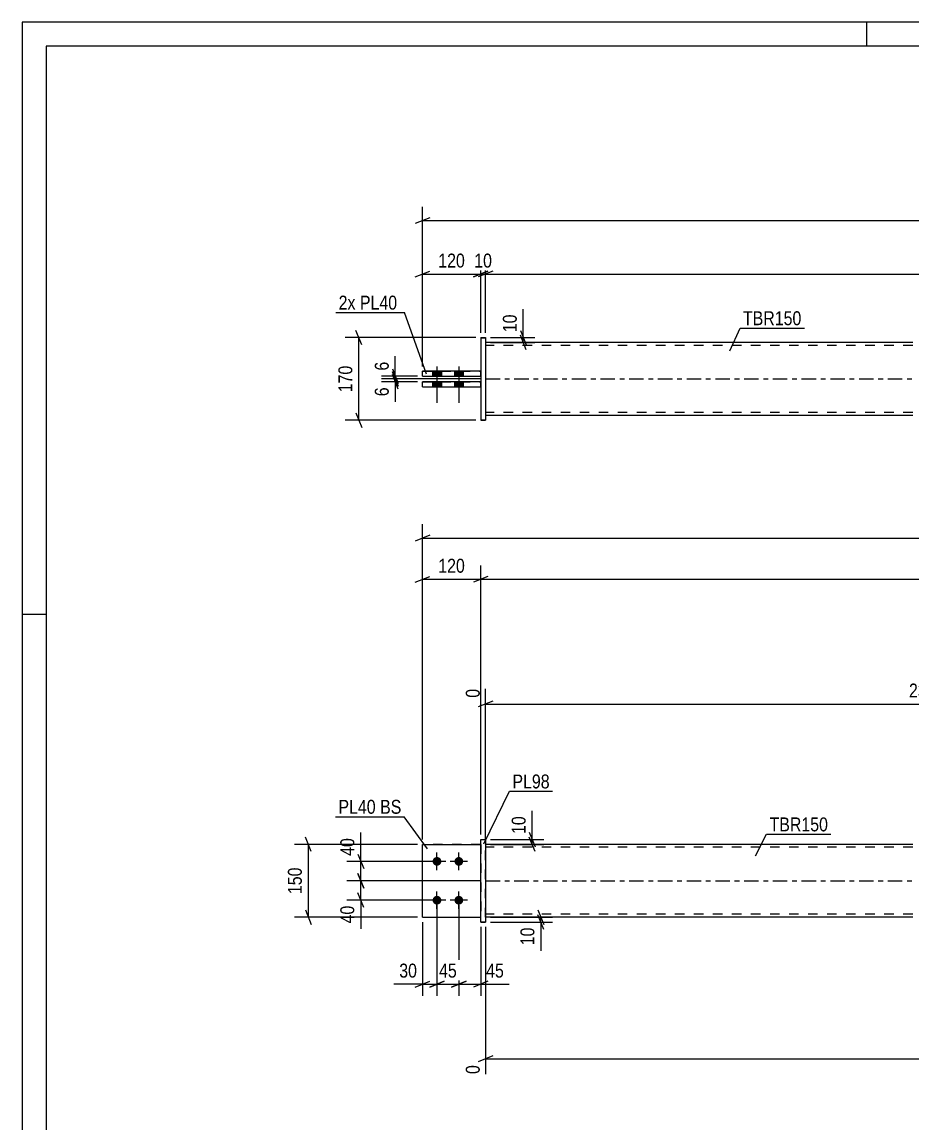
# Model space of a CAD drawing. Header units: millimetres. Extents: x 0 to 594, y 0 to 420.
# Drawn here: x 0 to 183.5, y 193.1 to 420 of the extents above; entities that cross this region are included whole.
import ezdxf

# ---------------------------------------------------------------- set-up
doc = ezdxf.new("R2010")
doc.units = ezdxf.units.MM
doc.linetypes.add('DXK_LINE_DOT2', pattern=[3.9198, 1.9599, -1.9599])
doc.linetypes.add('DXK_LINE_DOT3', pattern=[5.9187, 2.979, -0.9799, 0.9799, -0.9799])
doc.styles.add('Arial Narrow', font='ARIALN.TTF', dxfattribs={"height": 0.2})

# ---------------------------------------------------------------- blocks, each defined once
blk = doc.blocks.new('Unknown-580575247-1131')
at = {"color": 5, "linetype": 'Continuous'}
for p, q in [((594, 420), (0, 420)), ((0, 420), (0, 0)), ((174, 415), (174, 420)), ((589, 415), (5, 415)), ((5, 415), (5, 5)), ((5, 298), (0, 298))]:
    blk.add_line(p, q, dxfattribs=at)
blk = doc.blocks.new('Bolt-580575247-1683 - 1678')
at = {"linetype": 'Continuous'}
for points in [[(85.48, 246.3), (85.29, 246.32), (85.11, 246.38), (84.95, 246.47), (84.81, 246.6), (84.7, 246.75), (84.62, 246.92), (84.58, 247.11), (84.58, 247.3), (84.62, 247.48), (84.7, 247.65), (84.81, 247.8), (84.95, 247.93), (85.11, 248.02), (85.29, 248.08), (85.48, 248.1), (85.66, 248.08), (85.84, 248.02), (86.01, 247.93), (86.15, 247.8), (86.26, 247.65), (86.33, 247.48), (86.37, 247.3), (86.37, 247.11), (86.33, 246.92), (86.26, 246.75), (86.15, 246.6), (86.01, 246.47), (85.84, 246.38), (85.66, 246.32)], [(89.98, 246.3), (89.79, 246.32), (89.61, 246.38), (89.45, 246.47), (89.31, 246.6), (89.2, 246.75), (89.12, 246.92), (89.08, 247.11), (89.08, 247.3), (89.12, 247.48), (89.2, 247.65), (89.31, 247.8), (89.45, 247.93), (89.61, 248.02), (89.79, 248.08), (89.98, 248.1), (90.16, 248.08), (90.34, 248.02), (90.51, 247.93), (90.65, 247.8), (90.76, 247.65), (90.83, 247.48), (90.87, 247.3), (90.87, 247.11), (90.83, 246.92), (90.76, 246.75), (90.65, 246.6), (90.51, 246.47), (90.34, 246.38), (90.16, 246.32)], [(85.48, 238.3), (85.29, 238.32), (85.11, 238.38), (84.95, 238.47), (84.81, 238.6), (84.7, 238.75), (84.62, 238.92), (84.58, 239.11), (84.58, 239.3), (84.62, 239.48), (84.7, 239.65), (84.81, 239.8), (84.95, 239.93), (85.11, 240.02), (85.29, 240.08), (85.48, 240.1), (85.66, 240.08), (85.84, 240.02), (86.01, 239.93), (86.15, 239.8), (86.26, 239.65), (86.33, 239.48), (86.37, 239.3), (86.37, 239.11), (86.33, 238.92), (86.26, 238.75), (86.15, 238.6), (86.01, 238.47), (85.84, 238.38), (85.66, 238.32)], [(89.98, 238.3), (89.79, 238.32), (89.61, 238.38), (89.45, 238.47), (89.31, 238.6), (89.2, 238.75), (89.12, 238.92), (89.08, 239.11), (89.08, 239.3), (89.12, 239.48), (89.2, 239.65), (89.31, 239.8), (89.45, 239.93), (89.61, 240.02), (89.79, 240.08), (89.98, 240.1), (90.16, 240.08), (90.34, 240.02), (90.51, 239.93), (90.65, 239.8), (90.76, 239.65), (90.83, 239.48), (90.87, 239.3), (90.87, 239.11), (90.83, 238.92), (90.76, 238.75), (90.65, 238.6), (90.51, 238.47), (90.34, 238.38), (90.16, 238.32)]]:
    blk.add_hatch(color=1, dxfattribs=at).paths.add_polyline_path(points)
at = {"color": 1, "linetype": 'Continuous'}
for p, q in [((85.48, 245.4), (85.48, 249)), ((89.98, 245.4), (89.98, 249)), ((87.28, 247.2), (83.68, 247.2)), ((91.78, 247.2), (88.18, 247.2)), ((85.48, 237.4), (85.48, 241)), ((89.98, 237.4), (89.98, 241)), ((87.28, 239.2), (83.68, 239.2)), ((91.78, 239.2), (88.18, 239.2))]:
    blk.add_line(p, q, dxfattribs=at)
blk = doc.blocks.new('Part-580575247-1694 - 1678')
at = {"color": 2, "linetype": 'Continuous'}
for p, q in [((94.48, 251.7), (95.48, 251.7)), ((94.48, 234.7), (94.48, 251.7)), ((95.48, 251.7), (95.48, 251.7)), ((95.48, 251.7), (95.48, 234.7)), ((94.48, 234.7), (95.48, 234.7))]:
    blk.add_line(p, q, dxfattribs=at)
at = {"color": 7, "linetype": 'DXK_LINE_DOT2'}
for p, q in [((94.48, 251.7), (95.48, 251.7)), ((95.48, 234.7), (94.48, 234.7)), ((94.48, 234.7), (94.48, 234.7)), ((95.48, 234.7), (95.48, 234.7))]:
    blk.add_line(p, q, dxfattribs=at)
blk = doc.blocks.new('Part-580575247-1699 - 1678')
at = {"color": 7, "linetype": 'DXK_LINE_DOT2'}
for p, q in [((82.48, 235.7), (82.48, 250.7)), ((82.48, 250.7), (94.48, 250.7)), ((94.48, 250.7), (82.48, 250.7)), ((94.48, 250.7), (94.48, 235.7)), ((82.48, 235.7), (82.48, 235.7)), ((82.48, 235.7), (94.48, 235.7)), ((82.48, 235.7), (94.48, 235.7)), ((94.48, 235.7), (94.48, 235.7))]:
    blk.add_line(p, q, dxfattribs=at)
blk = doc.blocks.new('Part-580575247-1704 - 1678')
at = {"color": 2, "linetype": 'Continuous'}
for p, q in [((82.48, 235.7), (82.48, 250.7)), ((82.48, 250.7), (94.48, 250.7)), ((82.48, 235.7), (82.48, 235.7)), ((82.48, 235.7), (94.48, 235.7))]:
    blk.add_line(p, q, dxfattribs=at)
at = {"color": 7, "linetype": 'DXK_LINE_DOT2'}
for p, q in [((94.48, 250.7), (82.48, 250.7)), ((94.48, 250.7), (94.48, 235.7)), ((82.48, 235.7), (82.48, 235.7)), ((82.48, 235.7), (94.48, 235.7)), ((94.48, 235.7), (94.48, 235.7))]:
    blk.add_line(p, q, dxfattribs=at)
blk = doc.blocks.new('Part-580575247-1720 - 1678')
at = {"color": 2, "linetype": 'Continuous'}
for p, q in [((183.48, 250.7), (95.48, 250.7)), ((183.48, 235.7), (95.48, 235.7))]:
    blk.add_line(p, q, dxfattribs=at)
at = {"color": 7, "linetype": 'DXK_LINE_DOT2'}
for p, q in [((95.48, 235.7), (95.48, 250.7)), ((183.48, 250.1), (95.48, 250.1)), ((183.48, 236.3), (95.48, 236.3))]:
    blk.add_line(p, q, dxfattribs=at)
at = {"color": 7, "linetype": 'DXK_LINE_DOT3'}
blk.add_line((95.48, 243.2), (183.48, 243.2), dxfattribs=at)
blk = doc.blocks.new('Bolt-580575247-1471 - 1368')
at = {"linetype": 'Continuous'}
for points in [[(84.58, 347.11), (86.38, 347.11), (86.38, 348.11), (84.58, 348.11)], [(84.58, 347.11), (86.38, 347.11), (86.38, 348.11), (84.58, 348.11)], [(89.08, 347.11), (90.88, 347.11), (90.88, 348.11), (89.08, 348.11)], [(89.08, 347.11), (90.88, 347.11), (90.88, 348.11), (89.08, 348.11)], [(84.58, 344.91), (86.38, 344.91), (86.38, 345.91), (84.58, 345.91)], [(84.58, 344.91), (86.38, 344.91), (86.38, 345.91), (84.58, 345.91)], [(89.08, 344.91), (90.88, 344.91), (90.88, 345.91), (89.08, 345.91)], [(89.08, 344.91), (90.88, 344.91), (90.88, 345.91), (89.08, 345.91)]]:
    blk.add_hatch(color=1, dxfattribs=at).paths.add_polyline_path(points)
at = {"color": 1, "linetype": 'Continuous'}
for p, q in [((84.58, 348.11), (84.58, 347.11)), ((84.58, 348.11), (84.58, 347.11)), ((85.48, 349.11), (85.48, 341.61)), ((85.48, 349.11), (85.48, 341.61)), ((86.38, 348.11), (86.38, 347.11)), ((86.38, 348.11), (86.38, 347.11)), ((89.08, 348.11), (89.08, 347.11)), ((89.08, 348.11), (89.08, 347.11)), ((89.98, 349.11), (89.98, 341.61)), ((89.98, 349.11), (89.98, 341.61)), ((90.88, 348.11), (90.88, 347.11)), ((90.88, 348.11), (90.88, 347.11)), ((84.58, 345.91), (84.58, 344.91)), ((84.58, 345.91), (84.58, 344.91)), ((86.38, 345.91), (86.38, 344.91)), ((86.38, 345.91), (86.38, 344.91)), ((89.08, 345.91), (89.08, 344.91)), ((89.08, 345.91), (89.08, 344.91)), ((90.88, 345.91), (90.88, 344.91)), ((90.88, 345.91), (90.88, 344.91))]:
    blk.add_line(p, q, dxfattribs=at)
blk = doc.blocks.new('Part-580575247-1416 - 1368')
at = {"color": 2, "linetype": 'Continuous'}
for p, q in [((183.48, 354.01), (95.48, 354.01)), ((183.48, 339.01), (95.48, 339.01))]:
    blk.add_line(p, q, dxfattribs=at)
at = {"color": 7, "linetype": 'DXK_LINE_DOT2'}
for p, q in [((95.48, 354.01), (95.48, 339.01)), ((183.48, 353.41), (95.48, 353.41)), ((183.48, 339.61), (95.48, 339.61))]:
    blk.add_line(p, q, dxfattribs=at)
at = {"color": 7, "linetype": 'DXK_LINE_DOT3'}
blk.add_line((95.48, 346.51), (183.48, 346.51), dxfattribs=at)
blk = doc.blocks.new('Part-580575247-1449 - 1368')
at = {"color": 2, "linetype": 'Continuous'}
for p, q in [((82.48, 344.92), (82.48, 345.92)), ((94.48, 345.92), (82.48, 345.92)), ((82.48, 344.91), (82.48, 344.92)), ((82.48, 344.92), (94.48, 344.92))]:
    blk.add_line(p, q, dxfattribs=at)
at = {"color": 7, "linetype": 'DXK_LINE_DOT2'}
for p, q in [((82.48, 345.91), (94.48, 345.91)), ((82.48, 344.91), (94.48, 344.91)), ((94.48, 344.91), (94.48, 345.92))]:
    blk.add_line(p, q, dxfattribs=at)
blk = doc.blocks.new('Part-580575247-1454 - 1368')
at = {"color": 2, "linetype": 'Continuous'}
for p, q in [((82.48, 347.12), (82.48, 348.12)), ((94.48, 348.12), (82.48, 348.12)), ((82.48, 347.11), (82.48, 347.12)), ((82.48, 347.12), (94.48, 347.12))]:
    blk.add_line(p, q, dxfattribs=at)
at = {"color": 7, "linetype": 'DXK_LINE_DOT2'}
for p, q in [((82.48, 348.11), (94.48, 348.11)), ((82.48, 347.11), (94.48, 347.11)), ((94.48, 347.11), (94.48, 348.12))]:
    blk.add_line(p, q, dxfattribs=at)
blk = doc.blocks.new('Part-580575247-1455 - 1368')
at = {"color": 2, "linetype": 'Continuous'}
for p, q in [((94.48, 355.02), (95.48, 355.02)), ((94.48, 355.02), (94.48, 338.02)), ((95.48, 355.01), (95.48, 355.02)), ((95.48, 355.02), (95.48, 338.01)), ((95.48, 338.02), (94.48, 338.02)), ((94.48, 338.02), (94.48, 338.01))]:
    blk.add_line(p, q, dxfattribs=at)
at = {"color": 7, "linetype": 'DXK_LINE_DOT2'}
for p, q in [((94.48, 355.01), (95.48, 355.01)), ((94.48, 338.02), (94.48, 338.01)), ((94.48, 338.01), (95.48, 338.01))]:
    blk.add_line(p, q, dxfattribs=at)
blk = doc.blocks.new('StraightDimension-580575247-1909 - 1678')
at = {"color": 7, "linetype": 'Continuous'}
for p, q in [((69.18, 248.7), (70.38, 245.7)), ((84.48, 247.2), (66.93, 247.2)), ((69.78, 243.2), (69.78, 247.2)), ((94.48, 243.2), (66.93, 243.2)), ((70.38, 241.7), (69.18, 244.7))]:
    blk.add_line(p, q, dxfattribs=at)
at = {"color": 0}
blk.add_wipeout([(69.03, 252.58), (64.83, 252.58), (64.83, 247.73), (69.03, 247.73)], dxfattribs=at)
at = {"color": 7, "linetype": 'Continuous'}
blk.add_line((69.78, 247.2), (69.78, 253.11), dxfattribs=at)
blk.add_line((69.78, 247.2), (69.78, 253.11), dxfattribs=at)
at = {"color": 3, "style": 'Arial Narrow'}
blk.add_text('40', height=2.863, rotation=90.0002, dxfattribs=at).set_placement((68.43, 248.33))
blk = doc.blocks.new('StraightDimension-580575247-1736 - 1678')
at = {"color": 7, "linetype": 'Continuous'}
for p, q in [((82.48, 251.7), (82.48, 316.6)), ((83.98, 314.35), (80.98, 313.15)), ((82.48, 313.75), (518.56, 313.75))]:
    blk.add_line(p, q, dxfattribs=at)
blk = doc.blocks.new('StraightDimension-580575247-1750 - 1678')
at = {"color": 7, "linetype": 'Continuous'}
for p, q in [((277.23, 261.45), (277.23, 292.71)), ((95.48, 251.7), (95.48, 282.72)), ((96.98, 280.19), (93.98, 278.99)), ((95.48, 279.59), (277.23, 279.59)), ((275.73, 278.99), (278.73, 280.19))]:
    blk.add_line(p, q, dxfattribs=at)
at = {"color": 0, "linetype": 'Continuous'}
for points in [[(276.63, 293.31), (272.43, 293.31), (272.43, 284.79), (276.63, 284.79)], [(94.88, 283.32), (90.68, 283.32), (90.68, 280.29), (94.88, 280.29)]]:
    blk.add_wipeout(points, dxfattribs=at)
at = {"color": 0}
blk.add_wipeout([(190.61, 280.34), (190.61, 284.54), (182.1, 284.54), (182.1, 280.34)], dxfattribs=at)
at = {"color": 3, "linetype": 'Continuous', "style": 'Arial Narrow'}
for s, height, p in [('2312', 2.863, (276.03, 285.39)), ('0', 2.86, (94.28, 280.89))]:
    blk.add_text(s, height=height, rotation=90.0002, dxfattribs=at).set_placement(p)
at = {"color": 3, "style": 'Arial Narrow'}
blk.add_text('2312', height=2.863, dxfattribs=at).set_placement((182.7, 280.94))
blk = doc.blocks.new('StraightDimension-580575247-2047 - 1678')
at = {"color": 7, "linetype": 'Continuous'}
for p, q in [((94.48, 252.7), (94.48, 308.13)), ((95.98, 305.88), (92.98, 304.68)), ((94.48, 305.28), (505.56, 305.28))]:
    blk.add_line(p, q, dxfattribs=at)
blk = doc.blocks.new('StraightDimension-580575247-1813 - 1678')
at = {"color": 7, "linetype": 'Continuous'}
for p, q in [((89.98, 238.2), (89.98, 219.53)), ((94.48, 233.7), (94.48, 219.53)), ((88.48, 221.33), (91.48, 222.53)), ((95.98, 222.53), (92.98, 221.33)), ((89.98, 221.93), (94.48, 221.93))]:
    blk.add_line(p, q, dxfattribs=at)
at = {"color": 0}
blk.add_wipeout([(99.86, 222.68), (99.86, 226.88), (95, 226.88), (95, 222.68)], dxfattribs=at)
at = {"color": 7, "linetype": 'Continuous'}
blk.add_line((94.48, 221.93), (100.38, 221.93), dxfattribs=at)
blk.add_line((94.48, 221.93), (100.38, 221.93), dxfattribs=at)
at = {"color": 3, "style": 'Arial Narrow'}
blk.add_text('45', height=2.863, dxfattribs=at).set_placement((95.6, 223.28))
blk = doc.blocks.new('StraightDimension-580575247-1820 - 1678')
at = {"color": 7, "linetype": 'Continuous'}
for p, q in [((85.48, 238.2), (85.48, 219.53)), ((89.98, 238.2), (89.98, 219.53)), ((83.98, 221.33), (86.98, 222.53)), ((91.48, 222.53), (88.48, 221.33)), ((85.48, 221.93), (89.98, 221.93))]:
    blk.add_line(p, q, dxfattribs=at)
at = {"color": 0}
blk.add_wipeout([(90.16, 222.68), (90.16, 226.88), (85.3, 226.88), (85.3, 222.68)], dxfattribs=at)
at = {"color": 3, "style": 'Arial Narrow'}
blk.add_text('45', height=2.863, dxfattribs=at).set_placement((85.9, 223.28))
blk = doc.blocks.new('StraightDimension-580575247-1891 - 1678')
at = {"color": 7, "linetype": 'Continuous'}
for p, q in [((106.28, 237.2), (107.48, 234.2)), ((107.48, 233.2), (106.28, 236.2)), ((96.48, 235.7), (109.28, 235.7)), ((96.48, 234.7), (109.28, 234.7)), ((106.88, 234.7), (106.88, 235.7))]:
    blk.add_line(p, q, dxfattribs=at)
at = {"color": 0}
blk.add_wipeout([(106.13, 234.18), (101.93, 234.18), (101.93, 229.32), (106.13, 229.32)], dxfattribs=at)
at = {"color": 7, "linetype": 'Continuous'}
blk.add_line((106.88, 234.7), (106.88, 228.8), dxfattribs=at)
blk.add_line((106.88, 234.7), (106.88, 228.8), dxfattribs=at)
at = {"color": 3, "style": 'Arial Narrow'}
blk.add_text('10', height=2.863, rotation=90.0002, dxfattribs=at).set_placement((105.53, 229.92))
blk = doc.blocks.new('StraightDimension-580575247-1827 - 1678')
at = {"color": 7, "linetype": 'Continuous'}
for p, q in [((85.48, 238.2), (85.48, 219.53)), ((82.48, 234.7), (82.48, 219.53)), ((80.98, 221.33), (83.98, 222.53)), ((86.98, 222.53), (83.98, 221.33)), ((82.48, 221.93), (85.48, 221.93))]:
    blk.add_line(p, q, dxfattribs=at)
at = {"color": 0}
blk.add_wipeout([(81.95, 222.68), (81.95, 226.88), (77.1, 226.88), (77.1, 222.68)], dxfattribs=at)
at = {"color": 7, "linetype": 'Continuous'}
blk.add_line((82.48, 221.93), (76.57, 221.93), dxfattribs=at)
blk.add_line((82.48, 221.93), (76.57, 221.93), dxfattribs=at)
at = {"color": 3, "style": 'Arial Narrow'}
blk.add_text('30', height=2.863, dxfattribs=at).set_placement((77.7, 223.28))
blk = doc.blocks.new('StraightDimension-580575247-1838 - 1678')
at = {"color": 7, "linetype": 'Continuous'}
for p, q in [((95.48, 233.7), (95.48, 203.42)), ((296.03, 234.7), (296.03, 197.94)), ((96.98, 207.15), (93.98, 205.95)), ((95.48, 206.55), (296.03, 206.55)), ((294.53, 205.95), (297.53, 207.15))]:
    blk.add_line(p, q, dxfattribs=at)
at = {"color": 0}
blk.add_wipeout([(200.01, 207.3), (200.01, 211.5), (191.5, 211.5), (191.5, 207.3)], dxfattribs=at)
at = {"color": 0, "linetype": 'Continuous'}
for points in [[(94.88, 205.85), (90.68, 205.85), (90.68, 202.82), (94.88, 202.82)], [(295.43, 205.85), (291.23, 205.85), (291.23, 197.34), (295.43, 197.34)]]:
    blk.add_wipeout(points, dxfattribs=at)
at = {"color": 3, "style": 'Arial Narrow'}
blk.add_text('2500', height=2.863, dxfattribs=at).set_placement((192.1, 207.9))
at = {"color": 3, "linetype": 'Continuous', "style": 'Arial Narrow'}
for s, height, p in [('0', 2.86, (94.28, 203.42)), ('2500', 2.863, (294.83, 197.94))]:
    blk.add_text(s, height=height, rotation=90.0002, dxfattribs=at).set_placement(p)
blk = doc.blocks.new('StraightDimension-580575247-1900 - 1678')
at = {"color": 7, "linetype": 'Continuous'}
for p, q in [((104.48, 253.2), (105.68, 250.2)), ((105.68, 249.2), (104.48, 252.2)), ((96.48, 251.7), (107.48, 251.7)), ((96.48, 250.7), (107.48, 250.7)), ((105.08, 250.7), (105.08, 251.7))]:
    blk.add_line(p, q, dxfattribs=at)
at = {"color": 0}
blk.add_wipeout([(104.33, 257.08), (100.13, 257.08), (100.13, 252.23), (104.33, 252.23)], dxfattribs=at)
at = {"color": 7, "linetype": 'Continuous'}
blk.add_line((105.08, 251.7), (105.08, 257.61), dxfattribs=at)
blk.add_line((105.08, 251.7), (105.08, 257.61), dxfattribs=at)
at = {"color": 3, "style": 'Arial Narrow'}
blk.add_text('10', height=2.863, rotation=90.0002, dxfattribs=at).set_placement((103.73, 252.83))
blk = doc.blocks.new('StraightDimension-580575247-1922 - 1678')
at = {"color": 7, "linetype": 'Continuous'}
for p, q in [((94.48, 243.2), (66.93, 243.2)), ((69.18, 244.7), (70.38, 241.7)), ((69.78, 239.2), (69.78, 243.2)), ((70.38, 237.7), (69.18, 240.7)), ((84.48, 239.2), (66.93, 239.2))]:
    blk.add_line(p, q, dxfattribs=at)
at = {"color": 0}
blk.add_wipeout([(69.03, 238.68), (64.83, 238.68), (64.83, 233.82), (69.03, 233.82)], dxfattribs=at)
at = {"color": 7, "linetype": 'Continuous'}
blk.add_line((69.78, 239.2), (69.78, 233.29), dxfattribs=at)
blk.add_line((69.78, 239.2), (69.78, 233.29), dxfattribs=at)
at = {"color": 3, "style": 'Arial Narrow'}
blk.add_text('40', height=2.863, rotation=90.0002, dxfattribs=at).set_placement((68.43, 234.42))
blk = doc.blocks.new('StraightDimension-580575247-1979 - 1678')
at = {"color": 7, "linetype": 'Continuous'}
for p, q in [((59.58, 249.2), (58.38, 252.2)), ((81.48, 250.7), (56.13, 250.7)), ((58.98, 235.7), (58.98, 250.7)), ((58.38, 237.2), (59.58, 234.2)), ((81.48, 235.7), (56.13, 235.7))]:
    blk.add_line(p, q, dxfattribs=at)
at = {"color": 0}
blk.add_wipeout([(58.23, 246.54), (54.03, 246.54), (54.03, 239.86), (58.23, 239.86)], dxfattribs=at)
at = {"color": 3, "style": 'Arial Narrow'}
blk.add_text('150', height=2.863, rotation=90.0002, dxfattribs=at).set_placement((57.63, 240.46))
blk = doc.blocks.new('StraightDimension-580575247-2052 - 1678')
at = {"color": 7, "linetype": 'Continuous'}
for p, q in [((82.48, 251.7), (82.48, 308.13)), ((94.48, 252.7), (94.48, 308.13)), ((80.98, 304.68), (83.98, 305.88)), ((82.48, 305.28), (94.48, 305.28)), ((95.98, 305.88), (92.98, 304.68))]:
    blk.add_line(p, q, dxfattribs=at)
at = {"color": 0}
blk.add_wipeout([(91.82, 306.03), (91.82, 310.23), (85.14, 310.23), (85.14, 306.03)], dxfattribs=at)
at = {"color": 3, "style": 'Arial Narrow'}
blk.add_text('120', height=2.863, dxfattribs=at).set_placement((85.74, 306.63))
blk = doc.blocks.new('StraightDimension-580575247-1476 - 1368')
at = {"color": 7, "linetype": 'Continuous'}
for p, q in [((102.66, 356.52), (103.86, 353.52)), ((96.48, 355.02), (105.66, 355.02)), ((96.48, 354.01), (105.66, 354.01)), ((103.86, 352.51), (102.66, 355.51)), ((103.26, 354.01), (103.26, 355.02))]:
    blk.add_line(p, q, dxfattribs=at)
at = {"color": 0}
blk.add_wipeout([(102.51, 360.4), (98.31, 360.4), (98.31, 355.54), (102.51, 355.54)], dxfattribs=at)
at = {"color": 7, "linetype": 'Continuous'}
blk.add_line((103.26, 355.02), (103.26, 360.92), dxfattribs=at)
blk.add_line((103.26, 355.02), (103.26, 360.92), dxfattribs=at)
at = {"color": 3, "style": 'Arial Narrow'}
blk.add_text('10', height=2.863, rotation=90.0002, dxfattribs=at).set_placement((101.91, 356.14))
blk = doc.blocks.new('StraightDimension-580575247-1530 - 1368')
at = {"color": 7, "linetype": 'Continuous'}
for p, q in [((69.98, 353.52), (68.78, 356.52)), ((93.48, 355.02), (66.53, 355.02)), ((69.38, 338.02), (69.38, 355.02)), ((68.78, 339.52), (69.98, 336.52)), ((93.48, 338.02), (66.53, 338.02))]:
    blk.add_line(p, q, dxfattribs=at)
at = {"color": 0}
blk.add_wipeout([(68.63, 349.86), (64.43, 349.86), (64.43, 343.17), (68.63, 343.17)], dxfattribs=at)
at = {"color": 3, "style": 'Arial Narrow'}
blk.add_text('170', height=2.863, rotation=90.0002, dxfattribs=at).set_placement((68.03, 343.77))
blk = doc.blocks.new('StraightDimension-580575247-1494 - 1368')
at = {"color": 7, "linetype": 'Continuous'}
for p, q in [((76.29, 348.01), (77.49, 345.01)), ((77.49, 344.41), (76.29, 347.41)), ((94.48, 346.51), (74.04, 346.51)), ((81.48, 345.91), (74.04, 345.91)), ((76.89, 345.91), (76.89, 346.51))]:
    blk.add_line(p, q, dxfattribs=at)
at = {"color": 0}
blk.add_wipeout([(76.14, 345.39), (71.94, 345.39), (71.94, 342.36), (76.14, 342.36)], dxfattribs=at)
at = {"color": 7, "linetype": 'Continuous'}
blk.add_line((76.89, 345.91), (76.89, 341.84), dxfattribs=at)
blk.add_line((76.89, 345.91), (76.89, 341.84), dxfattribs=at)
at = {"color": 3, "style": 'Arial Narrow'}
blk.add_text('6', height=2.86, rotation=90.0002, dxfattribs=at).set_placement((75.54, 342.96))
blk = doc.blocks.new('StraightDimension-580575247-1512 - 1368')
at = {"color": 7, "linetype": 'Continuous'}
for p, q in [((81.48, 347.11), (74.04, 347.11)), ((76.29, 348.61), (77.49, 345.61)), ((77.49, 345.01), (76.29, 348.01)), ((76.89, 346.51), (76.89, 347.11)), ((94.48, 346.51), (74.04, 346.51))]:
    blk.add_line(p, q, dxfattribs=at)
at = {"color": 0}
blk.add_wipeout([(76.14, 350.67), (71.94, 350.67), (71.94, 347.64), (76.14, 347.64)], dxfattribs=at)
at = {"color": 7, "linetype": 'Continuous'}
blk.add_line((76.89, 347.11), (76.89, 351.19), dxfattribs=at)
blk.add_line((76.89, 347.11), (76.89, 351.19), dxfattribs=at)
at = {"color": 3, "style": 'Arial Narrow'}
blk.add_text('6', height=2.86, rotation=90.0002, dxfattribs=at).set_placement((75.54, 348.24))
blk = doc.blocks.new('StraightDimension-580575247-1550 - 1368')
at = {"color": 7, "linetype": 'Continuous'}
for p, q in [((82.48, 349.11), (82.48, 381.96)), ((83.98, 379.71), (80.98, 378.51)), ((82.48, 379.11), (518.56, 379.11))]:
    blk.add_line(p, q, dxfattribs=at)
blk = doc.blocks.new('StraightDimension-580575247-1581 - 1368')
at = {"color": 7, "linetype": 'Continuous'}
for p, q in [((95.48, 356.02), (95.48, 370.96)), ((96.98, 368.71), (93.98, 367.51)), ((95.48, 368.11), (505.56, 368.11))]:
    blk.add_line(p, q, dxfattribs=at)
blk = doc.blocks.new('StraightDimension-580575247-1591 - 1368')
at = {"color": 7, "linetype": 'Continuous'}
for p, q in [((82.48, 349.11), (82.48, 370.96)), ((94.48, 356.02), (94.48, 370.96)), ((80.98, 367.51), (83.98, 368.71)), ((82.48, 368.11), (94.48, 368.11)), ((95.98, 368.71), (92.98, 367.51))]:
    blk.add_line(p, q, dxfattribs=at)
at = {"color": 0}
blk.add_wipeout([(91.82, 368.86), (91.82, 373.06), (85.14, 373.06), (85.14, 368.86)], dxfattribs=at)
at = {"color": 3, "style": 'Arial Narrow'}
blk.add_text('120', height=2.863, dxfattribs=at).set_placement((85.74, 369.46))
blk = doc.blocks.new('StraightDimension-580575247-1601 - 1368')
at = {"color": 7, "linetype": 'Continuous'}
for p, q in [((94.48, 356.02), (94.48, 370.96)), ((95.48, 356.02), (95.48, 370.96)), ((92.98, 367.51), (95.98, 368.71)), ((96.98, 368.71), (93.98, 367.51)), ((94.48, 368.11), (95.48, 368.11))]:
    blk.add_line(p, q, dxfattribs=at)
at = {"color": 0}
blk.add_wipeout([(97.41, 368.86), (97.41, 373.06), (92.55, 373.06), (92.55, 368.86)], dxfattribs=at)
at = {"color": 3, "style": 'Arial Narrow'}
blk.add_text('10', height=2.863, dxfattribs=at).set_placement((93.15, 369.46))
blk = doc.blocks.new('Mark-580575247-1690 - 1678')
at = {"color": 0}
blk.add_wipeout([(108.69, 262.22), (108.69, 265.22), (101.02, 265.22), (101.02, 262.22)], dxfattribs=at)
blk.add_wipeout([(108.69, 262.22), (108.69, 265.22), (101.02, 265.22), (101.02, 262.22)], dxfattribs=at)
at = {"color": 30, "linetype": 'Continuous'}
for p, q in [((95.12, 250.78), (100.42, 261.62)), ((100.42, 261.62), (109.29, 261.62))]:
    blk.add_line(p, q, dxfattribs=at)
at = {"color": 3, "style": 'Arial Narrow'}
blk.add_text('PL98', height=2.863, dxfattribs=at).set_placement((101.02, 262.22))
blk = doc.blocks.new('Mark-580575247-1716 - 1678')
at = {"color": 0}
blk.add_wipeout([(166.04, 253.38), (166.04, 256.38), (153.98, 256.38), (153.98, 253.38)], dxfattribs=at)
blk.add_wipeout([(166.04, 253.38), (166.04, 256.38), (153.98, 256.38), (153.98, 253.38)], dxfattribs=at)
at = {"color": 30, "linetype": 'Continuous'}
for p, q in [((151.1, 248.35), (153.38, 252.78)), ((153.38, 252.78), (166.64, 252.78))]:
    blk.add_line(p, q, dxfattribs=at)
at = {"color": 3, "style": 'Arial Narrow'}
blk.add_text('TBR150', height=2.863, dxfattribs=at).set_placement((153.98, 253.38))
blk = doc.blocks.new('MarkSet-580575247-2084 - 1678')
at = {"color": 0}
blk.add_wipeout([(72.86, 257), (72.86, 260), (65.18, 260), (65.18, 257)], dxfattribs=at)
blk.add_wipeout([(72.86, 257), (72.86, 260), (65.18, 260), (65.18, 257)], dxfattribs=at)
blk.add_wipeout([(78.14, 257), (78.14, 260), (73.76, 260), (73.76, 257)], dxfattribs=at)
blk.add_wipeout([(78.14, 257), (78.14, 260), (73.76, 260), (73.76, 257)], dxfattribs=at)
at = {"color": 30, "linetype": 'Continuous'}
for p in [(64.58, 256.4), (83.51, 249.76)]:
    blk.add_line(p, (78.74, 256.4), dxfattribs=at)
at = {"color": 3, "style": 'Arial Narrow'}
for s, p in [('PL40', (65.18, 257)), ('BS', (73.76, 257))]:
    blk.add_text(s, height=2.863, dxfattribs=at).set_placement(p)
blk = doc.blocks.new('Mark-580575247-1412 - 1368')
at = {"color": 0}
blk.add_wipeout([(160.56, 357.59), (160.56, 360.59), (148.5, 360.59), (148.5, 357.59)], dxfattribs=at)
blk.add_wipeout([(160.56, 357.59), (160.56, 360.59), (148.5, 360.59), (148.5, 357.59)], dxfattribs=at)
at = {"color": 30, "linetype": 'Continuous'}
for p, q in [((145.79, 352.32), (147.9, 356.99)), ((147.9, 356.99), (161.16, 356.99))]:
    blk.add_line(p, q, dxfattribs=at)
at = {"color": 3, "style": 'Arial Narrow'}
blk.add_text('TBR150', height=2.863, dxfattribs=at).set_placement((148.5, 357.59))
blk = doc.blocks.new('MarkSet-580575247-1669 - 1368')
at = {"color": 30, "linetype": 'Continuous'}
blk.add_line((83.33, 347.5), (78.77, 360.2), dxfattribs=at)
at = {"color": 0}
blk.add_wipeout([(68.7, 360.8), (68.7, 363.8), (65.22, 363.8), (65.22, 360.8)], dxfattribs=at)
blk.add_wipeout([(68.7, 360.8), (68.7, 363.8), (65.22, 363.8), (65.22, 360.8)], dxfattribs=at)
blk.add_wipeout([(77.27, 360.8), (77.27, 363.8), (69.6, 363.8), (69.6, 360.8)], dxfattribs=at)
blk.add_wipeout([(77.27, 360.8), (77.27, 363.8), (69.6, 363.8), (69.6, 360.8)], dxfattribs=at)
at = {"color": 30, "linetype": 'Continuous'}
blk.add_line((64.62, 360.2), (78.77, 360.2), dxfattribs=at)
at = {"color": 3, "style": 'Arial Narrow'}
for s, p in [('2x', (65.22, 360.8)), ('PL40', (69.6, 360.8))]:
    blk.add_text(s, height=2.863, dxfattribs=at).set_placement(p)

msp = doc.modelspace()

# ---------------------------------------------------------------- block references
for name in ['Unknown-580575247-1131', 'Part-580575247-1455 - 1368', 'Part-580575247-1416 - 1368', 'Part-580575247-1454 - 1368', 'Bolt-580575247-1471 - 1368', 'Part-580575247-1449 - 1368', 'Part-580575247-1699 - 1678', 'Part-580575247-1704 - 1678', 'Part-580575247-1694 - 1678', 'Part-580575247-1720 - 1678', 'Bolt-580575247-1683 - 1678']:
    msp.add_blockref(name, (0, 0))

# ---------------------------------------------------------------- next in the draw order: block references
for name in ['StraightDimension-580575247-1476 - 1368', 'StraightDimension-580575247-1530 - 1368', 'StraightDimension-580575247-1909 - 1678', 'StraightDimension-580575247-1813 - 1678']:
    msp.add_blockref(name, (0, 0))

# ---------------------------------------------------------------- next in the draw order: block references
for name in ['StraightDimension-580575247-1494 - 1368', 'StraightDimension-580575247-1736 - 1678', 'StraightDimension-580575247-1820 - 1678', 'StraightDimension-580575247-1891 - 1678']:
    msp.add_blockref(name, (0, 0))

# ---------------------------------------------------------------- next in the draw order: block references
for name in ['StraightDimension-580575247-1512 - 1368', 'StraightDimension-580575247-1750 - 1678', 'StraightDimension-580575247-1827 - 1678', 'StraightDimension-580575247-1838 - 1678']:
    msp.add_blockref(name, (0, 0))

# ---------------------------------------------------------------- next in the draw order: block references
for name in ['StraightDimension-580575247-1550 - 1368', 'StraightDimension-580575247-2047 - 1678', 'StraightDimension-580575247-1922 - 1678']:
    msp.add_blockref(name, (0, 0))

# ---------------------------------------------------------------- next in the draw order: block references
for name in ['StraightDimension-580575247-1581 - 1368', 'StraightDimension-580575247-1900 - 1678', 'Mark-580575247-1716 - 1678', 'StraightDimension-580575247-1979 - 1678']:
    msp.add_blockref(name, (0, 0))

# ---------------------------------------------------------------- next in the draw order: block references
for name in ['StraightDimension-580575247-1591 - 1368', 'Mark-580575247-1412 - 1368', 'StraightDimension-580575247-2052 - 1678']:
    msp.add_blockref(name, (0, 0))

# ---------------------------------------------------------------- next in the draw order: block references
for name in ['StraightDimension-580575247-1601 - 1368', 'MarkSet-580575247-1669 - 1368', 'Mark-580575247-1690 - 1678', 'MarkSet-580575247-2084 - 1678']:
    msp.add_blockref(name, (0, 0))

doc.saveas('drawing.dxf')
